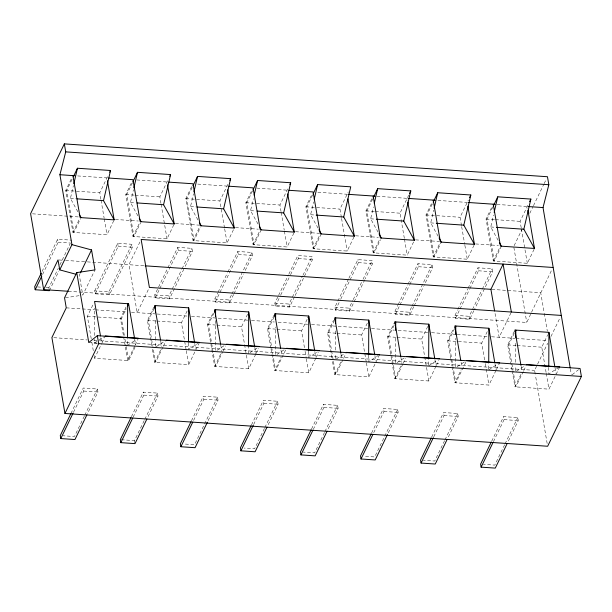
<?xml version="1.0" encoding="UTF-8"?>
<svg xmlns="http://www.w3.org/2000/svg" width="612" height="612" viewBox="0 0 612 612"><rect width="100%" height="100%" fill="white"/><g stroke="black" fill="none" stroke-linecap="round" stroke-linejoin="round"><path stroke-width="0.46" stroke-dasharray="3.06 2.29" d="M97.209 343.286L94.37 343.095L94.393 339.308M94.409 335.521L94.531 308.081M127.472 344.403L127.503 338.719M155.371 346.293L155.394 340.616M155.402 339.675L155.494 318.852M188.488 342.865L188.465 349.49L197.883 343.393M215.416 350.378L215.554 320.099M248.51 353.575L248.541 346.95M275.461 354.463L275.584 327.015M308.586 351.036L308.555 357.66L317.192 352.068M335.514 358.548L335.529 353.812M335.552 350.026L335.636 330.151M368.631 355.121L368.6 361.738L378.025 355.641M395.559 362.625L395.673 336.133M428.652 364.874L428.675 359.198M455.603 366.71L455.733 338.321M488.697 368.959L488.728 363.283M515.648 370.796L515.671 366.06M515.687 362.273L515.771 343.347M548.773 367.368L548.742 373.993L558.159 367.888M77.831 211.767L70.426 198.395L73.402 185.604M137.884 215.852L130.471 202.48L133.454 189.689M197.928 219.938L190.516 206.565L193.499 193.767M257.973 224.015L250.56 210.643L253.33 198.77M318.018 228.1L310.613 214.728L313.589 201.937M378.071 232.185L370.658 218.813L373.427 206.933M438.116 236.263L430.703 222.89L433.686 210.1M498.16 240.348L490.748 226.975L493.517 215.095M68.429 291.289L526.771 322.447L531.155 313.107M531.553 312.258L552.101 269.15M113.771 220.695L106.993 234.725L72.95 232.407L65.736 190.454L71.719 178.077M72.063 179.385L66.677 190.523L73.899 232.468L80.677 218.446M42.067 271.468L57.65 239.223L71.841 240.187M42.58 274.467L58.171 242.214L57.65 239.223M72.95 232.407L79.728 218.377M49.121 289.208L48.861 287.709L58.301 268.194M59.938 264.797L70.196 243.584M49.381 290.708L58.813 271.185M100.904 199.298L99.779 192.772L108.064 175.636M80.141 273.488L79.331 275.171L82.765 295.145L94.975 269.9M173.823 224.78L167.038 238.802L132.995 236.492L125.781 194.54L132.161 181.336M132.529 182.606L126.73 194.601L133.944 236.553L140.722 222.531M94.722 290.83L117.703 243.301L131.886 244.272L132.399 247.263L109.426 294.793L95.243 293.829L94.722 290.83L108.913 291.794L131.886 244.272M95.243 293.829L118.215 246.299L117.703 243.301M91.226 338.681L87.378 316.312L93.361 303.935M132.995 236.492L139.781 222.462M160.948 203.383L159.824 196.857L168.109 179.714M139.918 242L128.933 264.721L137.18 312.663L149.389 287.418M135.015 347.371L128.635 360.575L94.592 358.257L101.638 343.692M102.051 342.835L105.363 335.98M70.938 413.505L83.247 388.046L97.43 389.01L97.951 392.009L87.279 414.072M73.509 412.258L83.76 391.045L83.247 388.046M126.057 307.01L120.472 318.561L123.525 336.271M124.305 335.407L121.421 318.623L126.21 308.723M233.47 229.684L227.083 242.888L193.04 240.57L185.826 198.625L192.214 185.421M192.16 187.547L186.775 198.686L193.989 240.638L200.369 227.435M84.303 416.168L74.457 436.54L63.113 435.767M84.716 415.318L97.43 389.01M183.83 269.173L169.47 298.87L155.287 297.906L154.775 294.915L167.489 268.607M167.902 267.758L177.748 247.386L191.931 248.35L192.443 251.348L184.243 268.324M155.287 297.906L159.388 289.422M159.801 288.573L178.26 250.385L177.748 247.386M134.732 345.941L127.694 360.506L123.685 337.204M135.145 345.084L138.457 338.229M151.753 345.566L147.423 320.39L153.811 307.193M153.956 308.907L148.372 320.459L152.702 345.627M193.04 240.57L199.826 226.547M169.47 298.87L168.958 295.879L171.827 289.935M172.24 289.086L181.672 269.571M182.085 268.722L191.931 248.35M224.52 227.97L219.869 200.935L228.154 183.799M199.451 342.376L188.68 364.66L154.637 362.342L161.025 349.138M163.044 346.981L155.586 362.403L152.862 346.56M163.458 346.124L165.944 340.983M131.396 416.741L143.292 392.131L157.475 393.095L157.995 396.094L147.737 417.308M133.141 417.193L143.812 395.123L143.292 392.131M186.117 349.743L181.466 322.708L187.448 310.33M293.913 232.942L287.135 246.973L253.093 244.655L245.879 202.702L252.259 189.506M252.618 190.776L246.82 202.771L254.034 244.716L260.819 230.693M134.892 442.866L134.502 440.617L144.348 420.253M144.761 419.404L157.475 393.095M233.623 294.471L229.515 302.955L215.332 301.991L214.82 298.993L217.688 293.056M218.102 292.207L227.534 272.684M227.947 271.835L237.793 251.471L251.976 252.435L252.496 255.433L243.874 273.25M215.332 301.991L238.313 254.47L237.793 251.471M255.77 354.172L248.732 368.738L214.69 366.427L207.476 324.475L213.458 312.097M214.001 312.984L208.417 324.536L215.631 366.489L222.676 351.923M253.093 244.655L259.87 230.632M229.515 302.955L229.003 299.957L231.466 294.869M231.879 294.02L251.976 252.435M234.029 293.622L243.469 274.1M281.038 211.545L279.921 205.02L287.785 188.741M214.69 366.427L221.07 353.223M223.089 351.066L225.576 345.925M191.441 420.827L203.345 396.209L217.528 397.18L218.04 400.172L207.782 421.393M193.599 420.429L203.857 399.208L203.345 396.209M248.732 368.738L241.518 326.793L247.898 313.589M353.958 237.028L347.18 251.05L313.137 248.74L305.923 206.787L312.304 193.583M312.663 194.853L306.864 206.848L314.086 248.801L320.864 234.778M217.528 397.18L194.555 444.702L183.202 443.929M294.487 296.858L289.568 307.04L275.385 306.077L274.865 303.078L278.146 296.285M278.559 295.443L288.405 275.071M288.818 274.222L297.837 255.556L312.028 256.52L312.541 259.511L294.9 296.009M275.385 306.077L280.304 295.887M280.717 295.045L290.149 275.522M290.562 274.673L298.358 258.547L297.837 255.556M270.887 348.136L267.52 328.56L273.901 315.356M256.183 353.315L258.669 348.174M274.046 317.07L268.461 328.621L271.514 346.331M313.137 248.74L319.915 234.71M289.568 307.04L289.048 304.042L302.588 276.035M303.001 275.186L312.028 256.52M341.404 217.49L339.966 209.105L348.251 191.969M315.815 358.257L308.777 372.823L274.734 370.505L281.115 357.309M285.62 350.01L275.675 370.574L272.952 354.723M251.494 424.904L263.389 400.294L277.573 401.258L278.085 404.257L267.421 426.319M253.643 424.506L263.902 403.293L263.389 400.294M304.447 347.654L301.563 330.87L307.545 318.492M413.605 241.931L407.225 255.135L373.182 252.817L365.968 210.872L372.348 197.668M372.716 198.938L366.917 210.933L374.131 252.886L380.511 239.682M264.445 428.415L254.6 448.787L244.196 448.076M264.851 427.566L277.573 401.258M364.79 279.722L349.613 311.118L335.43 310.154L334.909 307.163L348.45 279.156M348.863 278.307L357.89 259.633L372.073 260.597L372.586 263.596L365.203 278.873M335.43 310.154L340.349 299.972M340.762 299.123L358.403 262.632L357.89 259.633M331.895 357.813L327.565 332.637L333.548 320.26M316.228 357.4L318.714 352.26M334.496 320.328L328.514 332.706L335.728 374.651L343.179 359.229M373.182 252.817L379.562 239.621M349.613 311.118L349.1 308.127L352.787 300.484M353.2 299.635L362.633 280.12M363.046 279.271L372.073 260.597M404.341 238.359L400.011 213.183L408.709 195.19M379.593 354.631L368.822 376.908L334.779 374.59L341.159 361.386M343.592 358.372L346.078 353.231M311.539 428.989L323.434 404.379L337.617 405.343L338.138 408.342L327.879 429.555M313.283 429.44L323.947 407.378L323.434 404.379M366.259 361.99L361.608 334.955L367.988 321.751M474.055 245.19L467.27 259.22L433.227 256.902L426.013 214.95L432.401 201.753M432.347 203.88L426.962 215.019L434.176 256.971L440.954 242.941M324.49 432.5L314.644 452.865L303.3 452.1M324.903 431.651L337.617 405.343M413.758 306.719L409.658 315.203L395.474 314.239L394.962 311.24L397.831 305.304M398.244 304.455L407.676 284.932M408.089 284.083L417.935 263.718L432.118 264.682L432.63 267.681L424.017 285.498M395.474 314.239L399.575 305.755M399.988 304.906L409.42 285.383M409.833 284.534L418.447 266.717L417.935 263.718M435.912 366.42L428.867 380.985L394.824 378.675L387.61 336.722L394.794 321.874M394.143 325.232L388.559 336.784L391.603 354.501M433.227 256.902L440.013 242.88M409.658 315.203L409.145 312.204L411.608 307.117M412.014 306.268L432.118 264.682M414.171 305.87L423.611 286.347M461.502 225.66L460.056 217.268L468.341 200.132M394.824 378.675L401.212 365.471M402.811 364.171L395.773 378.736L391.764 355.434M403.232 363.314L405.71 358.173M371.583 433.074L383.479 408.464L397.662 409.428L398.183 412.419L387.924 433.64M373.741 432.676L383.999 411.455L383.479 408.464M428.867 380.985L421.653 339.04L428.438 325.01M534.1 249.275L527.322 263.298L493.28 260.987L486.066 219.035L492.446 205.831M492.805 207.101L487.007 219.096L494.221 261.049L501.006 247.026M397.662 409.428L374.689 456.95L363.344 456.177M473.81 310.797L469.702 319.288L455.519 318.324L455.007 315.325L457.47 310.23M457.875 309.389L467.721 289.017M468.134 288.168L477.98 267.804L492.163 268.767L492.683 271.759L474.216 309.955M455.519 318.324L459.627 309.833M460.033 308.983L469.473 289.468M469.878 288.619L478.5 270.795L477.98 267.804M450.707 358.517L447.663 340.808L453.645 328.43M436.325 365.563L438.812 360.422M454.586 328.491L448.604 340.869L451.648 358.578M493.28 260.987L500.058 246.957M469.702 319.288L469.19 316.289L481.912 289.981M482.317 289.132L492.163 268.767M521.225 227.878L520.108 221.353L528.806 203.36M514.126 245.687L522.357 228.658M529.77 213.336L533.06 206.527M533.473 205.678L543.754 184.396M544.167 183.546L546.225 179.285M495.957 370.505L488.919 385.07L454.877 382.752L461.257 369.556M465.763 362.258L455.818 382.821L453.094 366.971M431.628 437.152L443.532 412.542L457.715 413.505L458.227 416.504L447.563 438.567M433.786 436.754L444.044 415.54L443.532 412.542M484.589 359.902L481.698 343.118L488.085 329.922M444.587 440.663L434.734 461.035L423.389 460.262M444.993 439.814L457.715 413.505M510.943 312.87L499.147 337.273L494.779 311.89M512.037 370.061L507.708 344.885L514.088 331.689M496.37 369.648L499.683 362.794M514.233 333.402L508.649 344.954L512.978 370.122M559.735 366.879L548.964 389.156L514.922 386.838L521.302 373.634M523.321 371.484L515.862 386.906L513.139 371.056M523.734 370.627L526.221 365.479M491.681 441.237L503.577 416.627L517.76 417.591L518.272 420.589L508.021 441.803M493.425 441.688L504.089 419.625L503.577 416.627M546.08 372.371L541.75 347.203L547.732 334.825M535.24 374.108L534.605 370.344L547.725 343.21M550.991 336.455L559.942 317.942M504.632 444.748L494.787 465.112L483.434 464.347M505.038 443.899L517.76 417.591M572.182 374.751L578.6 369.61M94.37 343.095L104.575 336.493M127.472 345.344L136.101 339.759M156.152 346.736L164.789 341.144M216.985 350.309L224.046 345.734M250.078 352.558L257.147 347.983M277.029 354.394L284.09 349.819M336.294 358.984L344.923 353.392M397.119 362.556L404.188 357.982M428.652 365.823L437.282 360.238M457.172 366.642L464.233 362.067M488.697 369.908L497.334 364.316M516.429 371.232L525.065 365.639M65.453 297.715L80.945 295.412M77.64 175.927L106.955 177.916M136.744 179.943L167.007 182.001L167.321 183.868M197.737 184.09L227.052 186.086M256.841 188.114L287.097 190.164L287.418 192.03M317.827 192.26L347.142 194.249M376.931 196.276L407.194 198.334L407.508 200.201M437.924 200.422L467.239 202.419M497.028 204.439L527.284 206.496L527.605 208.363M65.736 190.454L99.779 192.772M125.781 194.54L134.296 195.121M135.237 195.182L159.824 196.857M185.826 198.625L219.869 200.935M245.879 202.702L279.921 205.02M305.923 206.787L339.966 209.105M365.968 210.872L374.483 211.446M375.424 211.515L400.011 213.183M426.013 214.95L460.056 217.268M486.066 219.035L494.572 219.616M495.521 219.677L520.108 221.353M70.426 198.395L76.095 198.785M130.471 202.48L135.198 202.802M190.516 206.565L196.192 206.948M250.56 210.643L255.296 210.964M310.613 214.728L316.282 215.11M370.658 218.813L375.385 219.134M430.703 222.89L436.379 223.281M490.748 226.975L495.475 227.297M32.505 213.817L79.2 216.992M115.408 219.456L138.274 221.008M175.437 223.541L199.26 225.155M235.475 227.618L258.341 229.171M295.504 231.703L319.326 233.317M355.534 235.781L378.407 237.334M415.571 239.866L439.393 241.48M475.601 243.943L498.474 245.504M58.171 242.214L70.464 243.056M118.215 246.299L132.399 247.263M178.26 250.385L192.443 251.348M238.313 254.47L252.496 255.433M298.358 258.547L312.541 259.511M358.403 262.632L372.586 263.596M418.447 266.717L432.63 267.681M478.5 270.795L492.683 271.759M58.959 259.962L64.635 260.345M65.576 260.414L86.384 261.829M87.325 261.89L144.18 265.753M491.841 289.392L540.71 292.72L544.106 312.457M37.516 286.936L42.243 287.257M46.03 287.518L48.861 287.709M154.775 294.915L168.958 295.879M214.82 298.993L229.003 299.957M274.865 303.078L289.048 304.042M334.909 307.163L349.1 308.127M394.962 311.24L409.145 312.204M455.007 315.325L469.19 316.289M66.257 307.844L81.388 308.869M82.337 308.938L94.63 309.771M95.571 309.833L125.835 311.89M131.504 312.281L156.228 313.956M157.185 314.025L187.662 316.098M191.472 316.358L247.676 320.175M251.486 320.436L274.344 321.988M278.154 322.249L307.683 324.261M311.493 324.513L367.697 328.338M371.507 328.598L394.365 330.151M398.175 330.411L427.704 332.415M431.514 332.676L456.284 334.359M457.233 334.427L487.718 336.501M491.528 336.761L515.12 338.36M516.061 338.428L548.015 340.601M87.378 316.312L121.421 318.623M147.423 320.39L155.938 320.971M156.879 321.032L181.466 322.708M207.476 324.475L215.982 325.056M216.931 325.117L241.518 326.793M267.52 328.56L276.027 329.134M276.976 329.202L301.563 330.87M327.565 332.637L336.08 333.219M337.021 333.28L361.608 334.955M387.61 336.722L396.125 337.304M397.066 337.365L421.653 339.04M447.663 340.808L481.698 343.118M507.708 344.885L516.214 345.466M517.163 345.528L541.75 347.203M53.81 337.679L87.195 339.943M93.873 340.394L98.647 340.723M99.595 340.785L534.605 370.344M88.771 342.521L97.132 343.095M83.76 391.045L97.951 392.009M143.812 395.123L157.995 396.094M203.857 399.208L218.04 400.172M263.902 403.293L278.085 404.257M323.947 407.378L338.138 408.342M383.999 411.455L398.183 412.419M444.044 415.54L458.227 416.504M504.089 419.625L518.272 420.589M121.268 439.722L134.502 440.617M547.166 443.493L535.401 375.049M570.346 368.768L571.31 374.391M555.023 367.774L555.979 373.366M544.267 313.398L547.342 331.26M521.386 228.812L527.322 263.298M546.241 373.305L548.964 389.156M513.873 247.462L526.771 322.447M521.141 366.397L521.937 371.056M512.198 370.994L514.922 386.838M494.97 363.696L495.934 369.288M461.662 226.593L464.707 244.303M464.868 245.236L467.27 259.22M485.232 363.627L486.027 368.294M486.188 369.22L488.919 385.07M461.088 362.312L461.892 366.971M451.809 359.512L452.934 366.037M450.868 359.451L451.985 365.976M452.146 366.909L454.877 382.752M434.925 359.611L435.889 365.203M404.501 239.284L407.225 255.135M400.883 357.293L402.007 363.819M374.881 355.526L375.845 361.118M341.565 218.423L347.18 251.05M366.42 362.924L368.822 376.908M340.999 354.149L341.802 358.808M332.538 361.539L334.779 374.59M314.836 351.449L315.792 357.041M281.199 212.479L284.243 230.188M284.404 231.122L287.135 246.973M305.09 351.38L306.214 357.905M306.367 358.839L308.777 372.823M280.954 350.064L281.75 354.723M271.674 347.264L272.791 353.79M271.047 349.07L274.734 370.505M254.783 347.364L255.908 353.889M224.68 228.903L227.083 242.888M220.741 345.046L221.865 351.571M194.738 343.278L195.702 348.871M161.109 204.309L167.038 238.802M186.278 350.676L188.68 364.66M160.696 340.968L161.66 346.56M152.396 349.291L154.637 362.342M134.694 339.193L135.657 344.793M101.056 200.231L104.109 217.941M104.27 218.874L106.993 234.725M124.947 339.132L126.072 345.658M126.233 346.591L128.635 360.575M108.913 291.794L109.426 294.793M100.812 337.816L101.615 342.475M91.869 342.414L93.307 350.798M94.11 355.465L94.592 358.257"/><path stroke-width="0.92" d="M127.503 337.778L127.656 303.705M155.525 312.227L155.547 305.602L154.354 308.081M188.496 341.924L188.649 307.851L154.607 305.541L160.535 340.035M215.569 316.312L215.6 309.687L214.399 312.166M248.541 346.002L248.694 311.936L214.651 309.626L220.58 344.112M275.622 319.449L275.645 313.772L274.451 316.243M308.593 350.087L308.739 316.022L274.696 313.704L280.633 348.197M335.667 323.534L335.69 317.85L334.894 319.502M368.638 354.172L368.791 320.099L334.749 317.789L340.838 353.216M395.696 330.449L395.734 321.935L394.939 323.587M428.683 358.25L428.836 324.184L394.794 321.874L400.722 356.36M455.749 334.535L455.787 326.02L454.984 327.665M488.728 362.335L488.881 328.269L454.838 325.951L460.767 360.445M515.801 337.671L515.832 330.098L515.036 331.75M548.773 366.42L548.926 332.354L514.883 330.036L520.98 365.463M73.83 183.776L77.449 168.246L110.55 170.496L103.52 200.644L114.169 219.869L80.126 217.558L72.912 175.606M133.875 187.861L137.493 172.324L170.595 174.573L163.565 204.729L174.221 223.954L140.179 221.636L132.965 179.691L108.814 178.046M193.928 191.939L197.546 176.409L230.64 178.658L223.617 208.814L234.266 228.039L200.223 225.721L193.01 183.768L168.858 182.131M254.187 195.113L257.591 180.494L290.685 182.743L283.662 212.892L294.311 232.116L260.268 229.806L253.054 187.853L228.911 186.209M314.231 199.191L317.636 184.572L350.737 186.821L343.707 216.977L354.356 236.201L320.313 233.883L313.099 191.939L288.956 190.294M374.276 203.276L377.68 188.657L410.782 190.906L403.752 221.062L414.408 240.287L380.366 237.969L373.152 196.016M434.115 208.271L437.733 192.742L470.827 194.991L463.804 225.14L474.453 244.364L440.411 242.054L433.197 200.101M494.159 212.356L497.778 196.819L530.872 199.076L523.849 229.225L534.498 248.449L500.455 246.131L493.241 204.186M75.766 274.207L59.731 269.884L71.941 244.639L59.915 174.718L65.721 151.875L64.344 143.889L547.465 176.73L548.834 184.725L543.028 207.567L570.185 367.835M64.344 143.889L30.6 213.687L43.659 289.598L68.429 291.289M73.31 176.814L77.449 168.246M41.241 273.166L34.677 286.745L35.198 289.744L49.381 290.708M35.198 289.744L41.761 276.165M43.659 289.598L58.018 259.901L59.731 269.884M109.716 172.209L110.55 170.496M76.745 272.608L64.543 297.853L66.257 307.844L51.898 337.549L64.956 413.46L547.656 446.255L581.4 376.457L580.023 368.462L97.323 335.667L88.771 342.521L76.745 272.608L94.975 269.9L91.54 249.918L71.941 244.639M80.555 272.646L91.54 249.918M132.942 181.749L137.493 172.324M169.769 176.287L170.595 174.573M64.956 413.46L98.7 343.653L97.323 335.667M70.938 413.505L60.274 435.576L60.787 438.567L74.97 439.531L86.873 414.921M60.787 438.567L73.096 413.108M127.403 306.245L128.604 303.774L94.562 301.456L100.49 335.95M192.987 185.834L197.546 176.409M229.814 180.372L230.64 178.658M130.983 417.591L120.319 439.653L120.832 442.652L135.023 443.616L146.918 419.006M120.832 442.652L132.735 418.042M253.031 189.919L257.591 180.494M289.858 184.457L290.685 182.743M191.036 421.676L180.364 443.738L180.884 446.737L195.067 447.701L207.376 422.242M180.884 446.737L192.78 422.119M313.084 193.996L317.636 184.572M251.081 425.753L240.417 447.823L240.929 450.814L255.112 451.778L267.008 427.168M240.929 450.814L253.238 425.355M307.943 317.674L308.739 316.022L314.675 350.515M373.129 198.081L377.68 188.657M409.535 193.476L410.782 190.906M311.125 429.838L300.461 451.901L300.974 454.9L315.157 455.863L327.06 431.253M300.974 454.9L312.87 430.29M433.174 202.167L437.733 192.742M469.588 197.561L470.827 194.991M371.17 433.923L360.506 455.986L361.019 458.985L375.21 459.949L387.511 434.489M361.019 458.985L372.922 434.375M493.218 206.244L497.778 196.819M529.632 201.646L530.872 199.076M494.618 310.95L490.901 289.331L503.102 264.086L511.349 312.028M431.223 438.001L420.551 460.071L421.071 463.062L435.254 464.026L447.15 439.416M421.071 463.062L433.38 437.603M491.268 442.086L480.604 464.148L481.116 467.147L495.299 468.111L507.195 443.501M481.116 467.147L493.012 442.537M65.721 151.875L548.834 184.725M59.915 174.718L74.809 175.736M348.075 194.31L375.041 196.146M408.12 198.395L435.086 200.231M468.165 202.48L495.131 204.316M528.21 206.558L543.028 207.567M77.043 198.846L103.52 200.644M137.088 202.932L163.565 204.729M197.133 207.009L223.617 208.814M257.185 211.094L283.662 212.892M316.282 215.11L343.707 216.977M376.334 219.195L403.752 221.062M436.379 223.281L463.804 225.14M496.424 227.358L523.849 229.225M552.919 267.467L141.143 239.476L149.389 287.418L561.158 315.417M145.128 265.822L490.901 289.331M105.363 335.98L138.457 338.229M166.357 340.127L199.451 342.376M226.402 344.212L259.496 346.461M286.447 348.297L319.548 350.546M346.491 352.374L379.593 354.631M406.544 356.459L439.638 358.709M466.589 360.545L499.683 362.794M526.634 364.622L559.735 366.879M98.7 343.653L581.4 376.457M499.553 242.857L501.404 246.2M439.041 237.938L441.359 242.115M378.996 233.853L381.307 238.03M318.944 229.775L321.262 233.952M259.366 226.524L261.217 229.867M199.313 222.439L201.172 225.782M139.268 218.362L141.12 221.705M79.223 214.277L81.075 217.62M527.927 210.23L534.498 248.449M548.926 332.354L554.862 366.84M467.882 206.145L474.453 244.364M488.881 328.269L494.81 362.763M407.829 202.059L414.408 240.287M428.836 324.184L434.765 358.678M347.945 198.908L354.356 236.201M368.791 320.099L374.72 354.593M287.739 193.897L294.311 232.116M227.695 189.812L234.266 228.039M248.694 311.936L254.623 346.43M167.481 184.801L174.221 223.954M188.649 307.851L194.578 342.345M107.437 180.716L114.169 219.869M128.604 303.774L134.533 338.268"/></g></svg>
